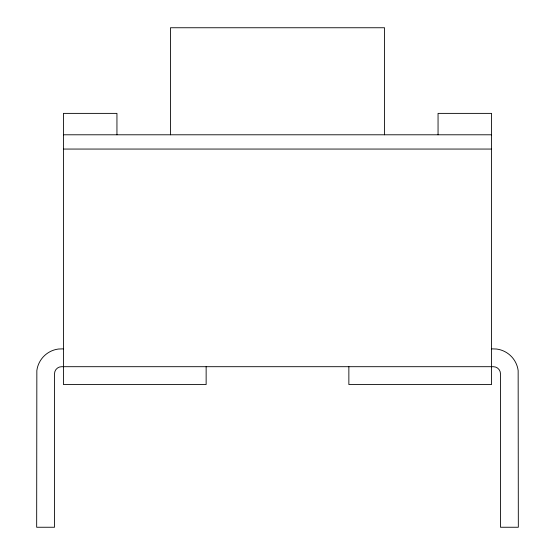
<?xml version="1.0" encoding="UTF-8"?>
<svg xmlns="http://www.w3.org/2000/svg" width="555" height="555" viewBox="0 0 555 555"><rect width="100%" height="100%" fill="white"/><g stroke="black" fill="none" stroke-linecap="round" stroke-linejoin="round"><path stroke-width="0.83" d="M63.43 134.789L491.57 134.789M63.43 149.059L491.57 149.059M63.43 348.859L58.379 349.033A25.017 25.017 0 0 0 36.845 370.567L36.672 527.25L54.508 527.25L54.508 373.834A7.139 7.139 0 0 1 61.647 366.695L493.353 366.695A7.139 7.139 0 0 1 500.492 373.834L500.492 527.25L518.328 527.25L518.155 370.567A25.017 25.017 0 0 0 496.621 349.033L491.57 348.859M438.055 134.789L438.055 113.38L491.57 113.38L491.57 384.539L348.859 384.539L348.859 366.695M384.539 134.789L384.539 27.75L170.461 27.75L170.461 134.789M206.141 366.695L206.141 384.539L63.43 384.539L63.43 113.38L116.945 113.38L116.945 134.789"/></g></svg>
